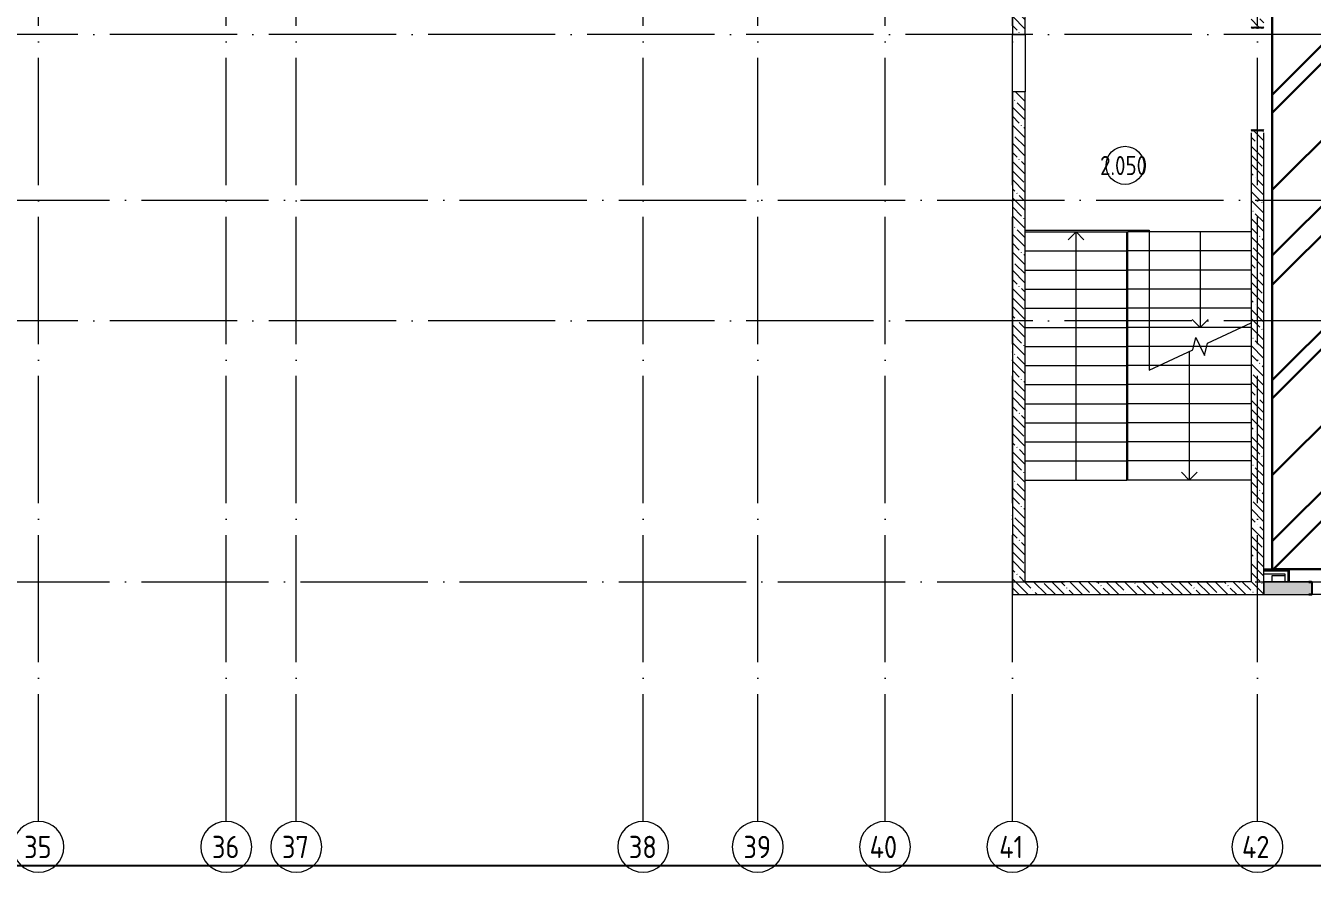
# Model space of a CAD drawing. Header units: millimetres. Extents: x -68946 to 690821, y -552984 to 293768.
# Drawn here: x 149709 to 169920, y -125524 to -112220 of the extents above; entities that cross this region are included whole.
import ezdxf

# ---------------------------------------------------------------- set-up
doc = ezdxf.new("R2010")
doc.units = ezdxf.units.MM
doc.linetypes.add('ADSK_Линия сетки', pattern=[2500, 2000, -250, 0, -250])
for name, color, linetype, lineweight in [('1.2) Стяжка 6 вып.', 30, 'Continuous', 30), ('1.3) Звуко-изол           6 вып.', 90, 'Continuous', 30), ('1.4) Стяжка 6 вып.', 30, 'Continuous', 30), ('A-AREA-____-IDEN', 250, 'Continuous', 9), ('A-DOOR-____-OTLN', 250, 'Continuous', 5), ('A-FLOR-____-OTLN', 250, 'Continuous', 9), ('A-WALL-____-MCUT', 250, 'Continuous', 13), ('A-WALL-____-PATT', 250, 'Continuous', 13), ('A-WALL-FNSH-MCUT', 250, 'Continuous', 13), ('I-WALL-____-OTLN', 250, 'Continuous', 9), ('S-COLS-____-MCUT', 250, 'Continuous', 25), ('S-COLS-____-OTLN', 250, 'Continuous', 9), ('S-GRID-____-IDEN', 250, 'Continuous', 9), ('S-GRID-____-OTLN', 250, 'Continuous', 9), ('S-STRS-____-MBND', 250, 'Continuous', 5), ('S-STRS-____-OTLN', 250, 'Continuous', 5)]:
    doc.layers.add(name, color=color, linetype=linetype, lineweight=lineweight)
doc.styles.add('GOST Common', font='', dxfattribs={"width": 0.9, "height": 350})
doc.styles.add('ISOCPEUR', font='isocpeur.ttf', dxfattribs={"width": 0.8, "height": 100})
doc.styles.get('GOST Common').set_extended_font_data('GOST Common')
pattern_1 = [(135, (28708.77, -120984.93), (-142.5612, -142.5612), []), (135, (28851.33, -120984.93), (-142.5612, -142.5612), [252.016, -50.403, 3.353, -47.05])]

# ---------------------------------------------------------------- blocks, each defined once
blk = doc.blocks.new('Дверь_СКБ_2Ст_Внутренняя1 - Н_Д-1_1_1640x2100h_ЛК-42029885-АР1_Кладочный план 2 этажа С2и3')
at = {"layer": 'A-DOOR-____-OTLN'}
h = blk.add_hatch(dxfattribs=at)
h.set_pattern_fill('FP_30', color=256, style=0, pattern_type=2)
h.set_pattern_definition([(45, (-641.384, 164.685), (-14.1421, 14.1421), []), (135, (-641.384, 164.685), (-14.1421, -14.1421), [])])
h.paths.add_polyline_path([(-807.5, -100), (-782.5, -100), (-782.5, 100), (-807.5, 100)])
h = blk.add_hatch(dxfattribs=at)
h.set_pattern_fill('FP_29', color=256, style=0, pattern_type=2)
h.set_pattern_definition([(135, (1481.41, 164.685), (-14.14214, -14.14214), []), (225, (1481.41, 164.685), (14.14214, -14.14214), [])])
h.paths.add_polyline_path([(807.5, -100), (832.5, -100), (832.5, 100), (807.5, 100)])
blk = doc.blocks.new('ADSK_КолоннаНесущая_Швеллер_Гнутый_ГОСТ 8278-83 - 200х50х4_таб_1 2-38569602-АР1_Кладочный план 2 этажа С2и3')
at = {"layer": 'S-COLS-____-MCUT'}
for p, q in [((-10.1, 90), (-10.1, -90)), ((-6.1, -90), (-6.1, 90)), ((39.9, 100), (-0.1, 100)), ((-0.1, 96), (39.9, 96)), ((39.9, 96), (39.9, 100)), ((39.9, -96), (-0.1, -96)), ((-0.1, -100), (39.9, -100)), ((39.9, -100), (39.9, -96))]:
    blk.add_line(p, q, dxfattribs=at)
for centre, radius, start, end in [((-0.1, 90), 10, 90, 180), ((-0.1, 90), 6, 90, 180), ((-0.1, -90), 10, 180, 270), ((-0.1, -90), 6, 180, 270)]:
    blk.add_arc(centre, radius, start, end, dxfattribs=at)
blk = doc.blocks.new('Ось сетки - Круг_Ø8 мм-39983606-АР1_Кладочный план 2 этажа С2и3')
at = {"layer": 'S-GRID-____-IDEN'}
for start, end in [(360, 180), (180, 360)]:
    blk.add_arc((0, 0), 4, start, end, dxfattribs=at)
blk = doc.blocks.new('AAR_СКБ_Марка_Помещения_мал - Номер-28977439-АР1_Кладочный план 2 этажа С2и3')
at = {"layer": 'A-AREA-____-IDEN'}
blk.add_circle((-0.03, 0), 3, dxfattribs=at)

msp = doc.modelspace()

# ---------------------------------------------------------------- hatches: boundary and pattern name
at = {"layer": '1.2) Стяжка 6 вып.', "lineweight": 30}
h = msp.add_hatch(dxfattribs=at)
h.set_pattern_fill('ANSI31', color=256, scale=333)
h.paths.add_polyline_path([(169291.2284, -96259.1767), (165508.7722, -96259.1767), (165508.7722, -93602.6434), (169291.2284, -93602.6434), (169291.2284, -62334.9342), (173645.6397, -62334.9342), (173645.6397, -120759.9342), (169291.2284, -120759.9342), (169291.2284, -110384.8106), (165558.7722, -110384.8106), (165558.7722, -108329.9376), (169291.2284, -108329.9376)])
at = {"layer": '1.3) Звуко-изол           6 вып.', "lineweight": 30}
h = msp.add_hatch(dxfattribs=at)
h.set_pattern_fill('ANSI31', color=256, scale=500)
h.paths.add_polyline_path([(169291.2284, -96259.1767), (165508.7722, -96259.1767), (165508.7722, -93602.6434), (169291.2284, -93602.6434), (169291.2284, -62334.9342), (173645.6397, -62334.9342), (173645.6397, -120759.9342), (169291.2284, -120759.9342), (169291.2284, -110384.8106), (165558.7722, -110384.8106), (165558.7722, -108329.9376), (169291.2284, -108329.9376)])
at = {"layer": '1.4) Стяжка 6 вып.', "lineweight": 30}
h = msp.add_hatch(dxfattribs=at)
h.set_pattern_fill('ANSI32', color=256, scale=333)
h.paths.add_polyline_path([(169291.2284, -96259.1767), (165508.7722, -96259.1767), (165508.7722, -93602.6434), (169291.2284, -93602.6434), (169291.2284, -62334.9342), (173645.6397, -62334.9342), (173645.6397, -120759.9342), (169291.2284, -120759.9342), (169291.2284, -110384.8106), (165558.7722, -110384.8106), (165558.7722, -108329.9376), (169291.2284, -108329.9376)])
at = {"layer": 'A-WALL-____-PATT', "lineweight": 15}
h = msp.add_hatch(dxfattribs=at)
h.set_pattern_fill('FP_40', color=256, style=0, pattern_type=2)
h.set_pattern_definition(pattern_1)
h.paths.add_polyline_path([(168958.7722, -121159.9342), (169158.7722, -121159.9342), (169158.7722, -113874.9342), (168958.7722, -113874.9342), (168958.7722, -120959.9342)])
h.paths.add_polyline_path([(169158.7722, -112234.9342), (169158.7722, -110559.9336), (168958.7722, -110559.9336), (168958.7722, -112234.9342)])
h = msp.add_hatch(dxfattribs=at)
h.set_pattern_fill('FP_40', color=256, style=0, pattern_type=2)
h.set_pattern_definition(pattern_1)
h.paths.add_polyline_path([(165408.7722, -121159.9342), (165408.7722, -113259.8745), (165208.7722, -113259.8745), (165208.7722, -121159.9342)])
h.paths.add_polyline_path([(165408.7722, -112359.8745), (165408.7722, -110959.9342), (165208.7722, -110959.9342), (165208.7722, -112359.8745)])
h = msp.add_hatch(dxfattribs=at)
h.set_pattern_fill('FP_40', color=256, style=0, pattern_type=2)
h.set_pattern_definition(pattern_1)
h.paths.add_polyline_path([(165408.7722, -121159.9342), (168958.7722, -121159.9342), (168958.7722, -120959.9342), (165408.7722, -120959.9342)])
h = msp.add_hatch(dxfattribs=at)
h.set_pattern_fill('FP_83', color=256, style=0, pattern_type=2)
h.set_pattern_definition([(50, (28708.77, -120984.93), (364.3679, -31.8783), [38.1, -419.1]), (355, (28708.77, -120984.93), (-70.48585, 382.1133), [30.48, -335.28]), (100.451, (28739.14, -120987.6), (293.885, 350.2334), [32.38, -356.18]), (46.184, (28708.77, -120883.33), (542.1585, -84.0858), [57.15, -628.65]), (96.636, (28753.95, -120890.34), (474.8049, 494.8554), [48.57, -534.27]), (351.184, (28708.8, -120883.33), (474.8102, 494.85), [45.72, -502.92]), (21, (28759.57, -120908.73), (303.22847, -204.53046), [38.1, -419.1]), (326, (28759.57, -120908.73), (123.6039, 368.376), [30.48, -335.28]), (71.451, (28784.84, -120925.78), (426.8341, 163.8427), [32.38, -356.18]), (37.5, (28708.77, -120984.93), (6.17665, 169.11015), [16.764, -314.452, 16.764, -323.596, -336.55]), (37.5, (28708.77, -120984.93), (6.17665, 169.11015), [-671.576, 16.764, -319.786]), (7.5, (28708.77, -120984.93), (133.63888, 200.3615), [16.764, -177.292, 16.764, -306.832, -128.27]), (7.5, (28708.77, -120984.93), (133.63888, 200.3615), [-517.652, 16.764, -111.506]), (327.5, (28595.49, -120984.93), (271.18182, -11.45836), [16.764, -110.236, 16.764, -379.476, -525.78]), (327.5, (28595.49, -120984.93), (271.18182, -11.45836), [-523.24, 16.764, -509.016]), (317.5, (28544.7, -120984.93), (296.2585, 50.85285), [16.764, -148.336, 16.764, -246.38, -373.38]), (317.5, (28544.7, -120984.93), (296.2585, 50.85285), [-428.244, 16.764, -356.616])])
h.paths.add_polyline_path([(176351.0951, -121159.9342), (181258.7722, -121159.9342), (181258.7722, -120959.9342), (174158.7722, -120959.9342), (174158.7722, -121159.9342)])
h.paths.add_polyline_path([(169918.2722, -121159.9342), (169918.2722, -120959.9342), (169158.7722, -120959.9342), (169158.7722, -121159.9342), (169228.7309, -121159.9342)])
h.paths.add_polyline_path([(173218.2722, -121159.9342), (173758.7722, -121159.9342), (173758.7722, -120959.9342), (173218.2722, -120959.9342)])

# ---------------------------------------------------------------- linework, layer by layer
at = {"color": 1}
msp.add_lwpolyline([(190155.0591, -52485.6421), (142508.7722, -52485.6421), (142508.7722, -125419.5315), (190155.0591, -125419.5315)], close=True, dxfattribs=at)
at = {"layer": '1.2) Стяжка 6 вып.', "lineweight": 30}
msp.add_lwpolyline([(169291.2284, -110384.8106), (165558.7722, -110384.8106), (165558.7722, -108329.9376), (169291.2284, -108329.9376), (169291.2284, -96259.1767), (165508.7722, -96259.1767), (165508.7722, -93602.6434), (169291.2284, -93602.6434), (169291.2284, -62334.9342), (173645.6397, -62334.9342), (173645.6397, -120759.9342), (169291.2284, -120759.9342)], close=True, dxfattribs=at)
at = {"layer": 'A-FLOR-____-OTLN'}
for p, q in [((165408.7722, -115434.9347), (167358.7717, -115434.9347)), ((167358.7717, -115434.9347), (167358.7717, -115459.9347)), ((169288.7503, -120959.9342), (169288.7503, -120859.9343)), ((169288.7503, -120859.9343), (169488.7503, -120859.9343))]:
    msp.add_line(p, q, dxfattribs=at)
at = {"layer": 'A-WALL-____-MCUT', "color": 7, "lineweight": 15}
for p, q in [((165208.7722, -110959.9342), (165208.7722, -112359.8745)), ((165408.7722, -112359.8745), (165408.7722, -112084.9347)), ((165208.7722, -112359.8745), (165408.7722, -112359.8745)), ((165408.7722, -113259.8745), (165208.7722, -113259.8745)), ((165208.7722, -113259.8745), (165208.7722, -121159.9342)), ((165408.7722, -120959.9342), (165408.7722, -113259.8745)), ((168958.7722, -113904.9342), (168958.7722, -120959.9342)), ((169158.7722, -120959.9342), (169158.7722, -113904.9342)), ((168958.7722, -120959.9342), (165408.7722, -120959.9342)), ((169918.2722, -120959.9342), (169158.7722, -120959.9342)), ((169918.2722, -121159.9342), (169918.2722, -120959.9342)), ((165208.7722, -121159.9342), (169918.2722, -121159.9342))]:
    msp.add_line(p, q, dxfattribs=at)
at = {"layer": 'A-WALL-____-MCUT', "color": 42, "lineweight": 15}
for p, q in [((169156.4988, -120772.4342), (169551.2503, -120772.4342)), ((169551.2503, -120772.4342), (169551.2503, -120959.9342))]:
    msp.add_line(p, q, dxfattribs=at)
at = {"layer": 'A-WALL-____-MCUT', "color": 30, "lineweight": 15}
for p, q in [((169156.4988, -120784.9342), (169156.4988, -120834.9342)), ((169156.4988, -120784.9342), (169538.7503, -120784.9342)), ((169156.4988, -120834.9342), (169488.7503, -120834.9342)), ((169488.7503, -120834.9342), (169488.7503, -120959.9342)), ((169538.7503, -120784.9342), (169538.7503, -120959.9342)), ((169488.7503, -120959.9342), (169538.7503, -120959.9342))]:
    msp.add_line(p, q, dxfattribs=at)
at = {"layer": 'A-WALL-____-MCUT', "lineweight": 15}
for p, q in [((169158.7722, -121159.9342), (169158.7722, -120959.9342)), ((169158.7722, -120959.9342), (169158.7722, -121159.9342))]:
    msp.add_line(p, q, dxfattribs=at)
at = {"layer": 'A-WALL-FNSH-MCUT', "lineweight": 15}
for p, q in [((169563.7503, -120759.9342), (169156.4988, -120759.9342)), ((169156.4988, -120759.9342), (169156.4988, -120784.9342)), ((169563.7503, -120959.9342), (169563.7503, -120759.9342)), ((169538.7503, -120959.9342), (169563.7503, -120959.9342))]:
    msp.add_line(p, q, dxfattribs=at)
at = {"layer": 'I-WALL-____-OTLN', "lineweight": 15}
for p, q in [((165208.7722, -113259.8745), (165208.7722, -112359.8745)), ((165408.7722, -112359.8745), (165408.7722, -113259.8745)), ((169918.2722, -120959.9342), (173218.2722, -120959.9342)), ((173218.2722, -121159.9342), (169918.2722, -121159.9342))]:
    msp.add_line(p, q, dxfattribs=at)
at = {"layer": 'S-GRID-____-OTLN', "linetype": 'ADSK_Линия сетки'}
for p, q in [((149908.7722, -124723.7741), (149908.7722, -59782.9296)), ((152858.7722, -124723.7741), (152858.7722, -59782.9296)), ((153958.7722, -124723.7741), (153958.7722, -59782.9296)), ((159408.7722, -124723.7741), (159408.7722, -59782.9296)), ((161208.7722, -124723.7741), (161208.7722, -59782.9296)), ((163208.7722, -124723.7747), (163208.7722, -59782.9296)), ((165208.7722, -124723.7741), (165208.7722, -59782.9296)), ((169058.7722, -124723.7741), (169058.7722, -59782.9296)), ((185529.6518, -112359.9342), (128028.7722, -112359.9342)), ((94022.7944, -114959.9342), (185529.6518, -114959.9342)), ((185529.6518, -116859.9342), (128028.7722, -116859.9342)), ((94022.7944, -120959.9342), (185529.6518, -120959.9342))]:
    msp.add_line(p, q, dxfattribs=at)
at = {"layer": 'S-STRS-____-MBND'}
for p, q in [((168272.0601, -117207.1075), (168958.7717, -116886.8886)), ((168045.4832, -117312.762), (168092.7376, -117118.3242)), ((168092.7376, -117118.3242), (168224.8058, -117401.5453)), ((168224.8058, -117401.5453), (168272.0601, -117207.1075)), ((167358.7717, -117632.9809), (168045.4832, -117312.762))]:
    msp.add_line(p, q, dxfattribs=at)
at = {"layer": 'S-STRS-____-OTLN'}
for p, q in [((165408.7722, -115459.9347), (167008.7722, -115459.9347)), ((167008.7722, -115759.9347), (167008.7722, -115459.9347)), ((167358.7717, -115459.9347), (167018.7722, -115459.9347)), ((167018.7722, -115459.9347), (167018.7722, -115759.9347)), ((167358.7717, -115459.9347), (167018.7722, -115459.9347)), ((168958.7717, -115459.9347), (167358.7717, -115459.9347)), ((167358.7717, -115459.9347), (167358.7717, -115759.9347)), ((168958.7717, -115459.9347), (167358.7717, -115459.9347)), ((165408.7722, -115759.9347), (167008.7722, -115759.9347)), ((165408.7722, -115759.9347), (167008.7722, -115759.9347)), ((167008.7722, -116059.9347), (167008.7722, -115759.9347)), ((167018.7722, -115759.9347), (167018.7722, -116059.9347)), ((167358.7717, -115759.9347), (167018.7722, -115759.9347)), ((167358.7717, -115759.9347), (167018.7722, -115759.9347)), ((167358.7717, -115759.9347), (167358.7717, -116059.9347)), ((168958.7717, -115759.9347), (167358.7717, -115759.9347)), ((168958.7717, -115759.9347), (167358.7717, -115759.9347)), ((165408.7722, -116059.9347), (167008.7722, -116059.9347)), ((165408.7722, -116059.9347), (167008.7722, -116059.9347)), ((167008.7722, -116359.9347), (167008.7722, -116059.9347)), ((167018.7722, -116059.9347), (167018.7722, -116359.9347)), ((167358.7717, -116059.9347), (167018.7722, -116059.9347)), ((167358.7717, -116059.9347), (167018.7722, -116059.9347)), ((167358.7717, -116059.9347), (167358.7717, -116359.9347)), ((168958.7717, -116059.9347), (167358.7717, -116059.9347)), ((168958.7717, -116059.9347), (167358.7717, -116059.9347)), ((165408.7722, -116359.9347), (167008.7722, -116359.9347)), ((165408.7722, -116359.9347), (167008.7722, -116359.9347)), ((167008.7722, -116659.9347), (167008.7722, -116359.9347)), ((167018.7722, -116359.9347), (167018.7722, -116659.9347)), ((167358.7717, -116359.9347), (167018.7722, -116359.9347)), ((167358.7717, -116359.9347), (167018.7722, -116359.9347)), ((167358.7717, -116359.9347), (167358.7717, -116659.9347)), ((168958.7717, -116359.9347), (167358.7717, -116359.9347)), ((168958.7717, -116359.9347), (167358.7717, -116359.9347)), ((165408.7722, -116659.9347), (167008.7722, -116659.9347)), ((165408.7722, -116659.9347), (167008.7722, -116659.9347)), ((167008.7722, -116959.9347), (167008.7722, -116659.9347)), ((167018.7722, -116659.9347), (167018.7722, -116959.9347)), ((167358.7717, -116659.9347), (167018.7722, -116659.9347)), ((167358.7717, -116659.9347), (167018.7722, -116659.9347)), ((167358.7717, -116659.9347), (167358.7717, -116959.9347)), ((168958.7717, -116659.9347), (167358.7717, -116659.9347)), ((168958.7717, -116659.9347), (167358.7717, -116659.9347)), ((165408.7722, -116959.9347), (167008.7722, -116959.9347)), ((165408.7722, -116959.9347), (167008.7722, -116959.9347)), ((167008.7722, -117259.9347), (167008.7722, -116959.9347)), ((167018.7722, -116959.9347), (167018.7722, -117259.9347)), ((167358.7717, -116959.9347), (167018.7722, -116959.9347)), ((167358.7717, -116959.9347), (167018.7722, -116959.9347)), ((167358.7717, -116959.9347), (167358.7717, -117259.9347)), ((168802.1237, -116959.9347), (167358.7717, -116959.9347)), ((168802.1237, -116959.9347), (167358.7717, -116959.9347)), ((168958.7722, -116959.9347), (168802.1237, -116959.9347)), ((168958.7722, -116959.9347), (168802.1237, -116959.9347)), ((165408.7722, -117259.9347), (167008.7722, -117259.9347)), ((165408.7722, -117259.9347), (167008.7722, -117259.9347)), ((167008.7722, -117559.9347), (167008.7722, -117259.9347)), ((167018.7722, -117259.9347), (167018.7722, -117559.9347)), ((167358.7717, -117259.9347), (167018.7722, -117259.9347)), ((167358.7717, -117259.9347), (167018.7722, -117259.9347)), ((167358.7717, -117259.9347), (167358.7717, -117559.9347)), ((168058.3218, -117259.9347), (167358.7717, -117259.9347)), ((168058.3218, -117259.9347), (167358.7717, -117259.9347)), ((168158.7717, -117259.9347), (168058.3218, -117259.9347)), ((168158.7717, -117259.9347), (168058.3218, -117259.9347)), ((168259.2215, -117259.9347), (168158.7717, -117259.9347)), ((168259.2215, -117259.9347), (168158.7717, -117259.9347)), ((168958.7722, -117259.9347), (168259.2215, -117259.9347)), ((168958.7722, -117259.9347), (168259.2215, -117259.9347)), ((165408.7722, -117559.9347), (167008.7722, -117559.9347)), ((165408.7722, -117559.9347), (167008.7722, -117559.9347)), ((167008.7722, -117859.9347), (167008.7722, -117559.9347)), ((167018.7722, -117559.9347), (167018.7722, -117859.9347)), ((167358.7717, -117559.9347), (167018.7722, -117559.9347)), ((167358.7717, -117559.9347), (167018.7722, -117559.9347)), ((167358.7717, -117559.9347), (167358.7717, -117632.9809)), ((167515.4196, -117559.9347), (167358.7717, -117559.9347)), ((167515.4196, -117559.9347), (167358.7717, -117559.9347)), ((168958.7722, -117559.9347), (167515.4196, -117559.9347)), ((168958.7722, -117559.9347), (167515.4196, -117559.9347)), ((165408.7722, -117859.9347), (167008.7722, -117859.9347)), ((165408.7722, -117859.9347), (167008.7722, -117859.9347)), ((167008.7722, -118159.9347), (167008.7722, -117859.9347)), ((167018.7722, -117859.9347), (167018.7722, -118159.9347)), ((168958.7722, -117859.9347), (167018.7722, -117859.9347)), ((168958.7722, -117859.9347), (167018.7722, -117859.9347)), ((165408.7722, -118159.9347), (167008.7722, -118159.9347)), ((165408.7722, -118159.9347), (167008.7722, -118159.9347)), ((167008.7722, -118459.9347), (167008.7722, -118159.9347)), ((167018.7722, -118159.9347), (167018.7722, -118459.9347)), ((168958.7722, -118159.9347), (167018.7722, -118159.9347)), ((168958.7722, -118159.9347), (167018.7722, -118159.9347)), ((165408.7722, -118459.9347), (167008.7722, -118459.9347)), ((165408.7722, -118459.9347), (167008.7722, -118459.9347)), ((167008.7722, -118759.9347), (167008.7722, -118459.9347)), ((167018.7722, -118459.9347), (167018.7722, -118759.9347)), ((168958.7722, -118459.9347), (167018.7722, -118459.9347)), ((168958.7722, -118459.9347), (167018.7722, -118459.9347)), ((165408.7722, -118759.9347), (167008.7722, -118759.9347)), ((165408.7722, -118759.9347), (167008.7722, -118759.9347)), ((167008.7722, -119059.9347), (167008.7722, -118759.9347)), ((167018.7722, -118759.9347), (167018.7722, -119059.9347)), ((168958.7722, -118759.9347), (167018.7722, -118759.9347)), ((168958.7722, -118759.9347), (167018.7722, -118759.9347)), ((165408.7722, -119059.9347), (167008.7722, -119059.9347)), ((165408.7722, -119059.9347), (167008.7722, -119059.9347)), ((167008.7722, -119359.9347), (167008.7722, -119059.9347)), ((167018.7722, -119059.9347), (167018.7722, -119359.9347)), ((168958.7722, -119059.9347), (167018.7722, -119059.9347)), ((168958.7722, -119059.9347), (167018.7722, -119059.9347)), ((165408.7722, -119359.9347), (167008.7722, -119359.9347)), ((165408.7722, -119359.9347), (167008.7722, -119359.9347)), ((167018.7722, -119359.9347), (167008.7722, -119359.9347)), ((168958.7722, -119359.9347), (167018.7722, -119359.9347)), ((168958.7722, -119359.9347), (167018.7722, -119359.9347))]:
    msp.add_line(p, q, dxfattribs=at)
at = {"layer": 'S-STRS-____-OTLN', "lineweight": 9}
for p, q in [((166208.7722, -115459.9347), (166083.7722, -115584.9347)), ((166208.7722, -115759.9347), (166208.7722, -115459.9347)), ((166208.7722, -115459.9347), (166333.7722, -115584.9347)), ((168158.7717, -115459.9347), (168158.7717, -115759.9347)), ((166208.7722, -116059.9347), (166208.7722, -115759.9347)), ((168158.7717, -115759.9347), (168158.7717, -116059.9347)), ((166208.7722, -116359.9347), (166208.7722, -116059.9347)), ((168158.7717, -116059.9347), (168158.7717, -116359.9347)), ((166208.7722, -116659.9347), (166208.7722, -116359.9347)), ((168158.7717, -116359.9347), (168158.7717, -116659.9347)), ((166208.7722, -116959.9347), (166208.7722, -116659.9347)), ((168158.7717, -116659.9347), (168158.7717, -116959.9347)), ((166208.7722, -117259.9347), (166208.7722, -116959.9347)), ((168158.7717, -116959.9347), (168033.7717, -116834.9347)), ((168158.7717, -116959.9347), (168283.7717, -116834.9347)), ((166208.7722, -117559.9347), (166208.7722, -117259.9347)), ((167988.7722, -117339.2068), (167988.7722, -117559.9347)), ((166208.7722, -117859.9347), (166208.7722, -117559.9347)), ((167988.7722, -117559.9347), (167988.7722, -117859.9347)), ((166208.7722, -118159.9347), (166208.7722, -117859.9347)), ((167988.7722, -117859.9347), (167988.7722, -118159.9347)), ((166208.7722, -118459.9347), (166208.7722, -118159.9347)), ((167988.7722, -118159.9347), (167988.7722, -118459.9347)), ((166208.7722, -118759.9347), (166208.7722, -118459.9347)), ((167988.7722, -118459.9347), (167988.7722, -118759.9347)), ((166208.7722, -119059.9347), (166208.7722, -118759.9347)), ((167988.7722, -118759.9347), (167988.7722, -119059.9347)), ((166208.7722, -119359.9347), (166208.7722, -119059.9347)), ((167988.7722, -119359.9347), (167863.7722, -119234.9347)), ((167988.7722, -119059.9347), (167988.7722, -119359.9347)), ((167988.7722, -119359.9347), (168113.7722, -119234.9347))]:
    msp.add_line(p, q, dxfattribs=at)

# ---------------------------------------------------------------- block references
at = {"layer": 'A-AREA-____-IDEN', "xscale": 99.99999999999993, "yscale": 99.99999999999993, "zscale": 99.99999999999993}
msp.add_blockref('AAR_СКБ_Марка_Помещения_мал - Номер-28977439-АР1_Кладочный план 2 этажа С2и3', (166983.7497, -114415.1039), dxfattribs=at)
at = {"layer": 'A-DOOR-____-OTLN', "color": 255, "rotation": 89.9999999999999}
msp.add_blockref('Дверь_СКБ_2Ст_Внутренняя1 - Н_Д-1_1_1640x2100h_ЛК-42029885-АР1_Кладочный план 2 этажа С2и3', (169058.7722, -113067.4342), dxfattribs=at)
at = {"layer": 'S-COLS-____-OTLN', "rotation": 180}
msp.add_blockref('ADSK_КолоннаНесущая_Швеллер_Гнутый_ГОСТ 8278-83 - 200х50х4_таб_1 2-38569602-АР1_Кладочный план 2 этажа С2и3', (169908.1722, -121059.9938), dxfattribs=at)
at = {"layer": 'S-GRID-____-IDEN', "xscale": 99.99999999999993, "yscale": 99.99999999999993, "zscale": 99.99999999999993}
for p in [(149908.7722, -125123.7741), (152858.7722, -125123.7741), (153958.7722, -125123.7741), (159408.7722, -125123.7741), (161208.7722, -125123.7741), (163208.7722, -125123.7747), (165208.7722, -125123.7741), (169058.7722, -125123.7741)]:
    msp.add_blockref('Ось сетки - Круг_Ø8 мм-39983606-АР1_Кладочный план 2 этажа С2и3', p, dxfattribs=at)

# ---------------------------------------------------------------- texts
at = {"layer": 'A-AREA-____-IDEN', "insert": (166587.0106, -114266.4441), "char_height": 300, "width": 654.177, "attachment_point": 1, "style": 'ISOCPEUR'}
msp.add_mtext('2.050', dxfattribs=at)
at = {"layer": 'S-GRID-____-IDEN', "color": 18, "true_color": 0x000000, "char_height": 350, "attachment_point": 1, "style": 'GOST Common'}
for s, insert, width in [('35', (149684.7416, -124951.2408), 541.139062), ('36', (152634.7416, -124951.2408), 541.139062), ('37', (153734.7416, -124951.2408), 541.139062), ('38', (159184.7416, -124951.2408), 541.139062), ('39', (160984.7416, -124951.2408), 541.139062), ('40', (162966.7416, -124951.2413), 584.430187), ('41', (165002.7416, -124951.2408), 497.847937), ('42', (168816.7416, -124951.2408), 584.430187)]:
    msp.add_mtext(s, dxfattribs=dict(at, insert=insert, width=width))

doc.saveas('drawing.dxf')
